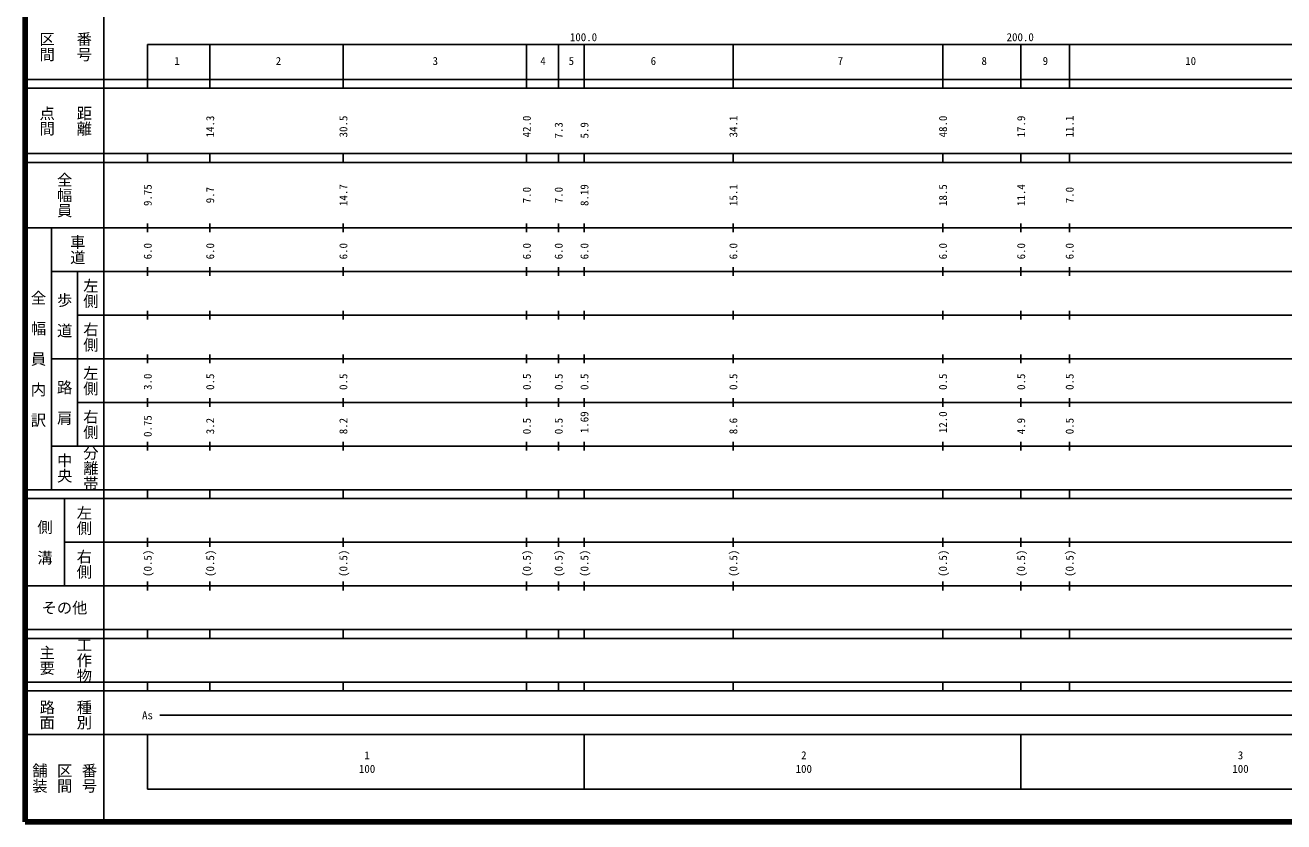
# Model space of a CAD drawing. Units: millimetres on the paper, enlarged 1000 times. Extents: x 40000 to 680000, y 20000 to 380000.
# Drawn here: x 40000 to 328210, y 20000 to 202409 of the extents above; entities that cross this region are included whole.
import ezdxf
from ezdxf.enums import TextEntityAlignment as Align

# ---------------------------------------------------------------- set-up
doc = ezdxf.new("R2010")
doc.units = ezdxf.units.MM
doc.header["$LTSCALE"] = 1000
doc.layers.add('M-TTL', color=2, linetype='Continuous', lineweight=140)
doc.layers.add('M-TTL-BAND', color=7, linetype='Continuous', lineweight=25)
doc.styles.add('@ＭＳ ゴシック', font='')
doc.styles.add('ＭＳ ゴシック', font='')
doc.styles.get('@ＭＳ ゴシック').set_extended_font_data('@MS Gothic')
doc.styles.get('ＭＳ ゴシック').set_extended_font_data('MS Gothic')

msp = doc.modelspace()

# ---------------------------------------------------------------- linework, layer by layer
at = {"layer": 'M-TTL'}
for p, q in [((40000, 380000), (40000, 20000)), ((40000, 20000), (680000, 20000))]:
    msp.add_line(p, q, dxfattribs=at)
at = {"layer": 'M-TTL-BAND'}
for p, q in [((58000, 370000), (58000, 20000)), ((68000, 198000), (579000, 198000)), ((68000, 198000), (68000, 188000)), ((82300, 198000), (82300, 188000)), ((112800, 198000), (112800, 188000)), ((154800, 198000), (154800, 188000)), ((162100, 198000), (162100, 188000)), ((168000, 198000), (168000, 188000)), ((202100, 198000), (202100, 188000)), ((250100, 198000), (250100, 188000)), ((268000, 198000), (268000, 188000)), ((279100, 198000), (279100, 188000)), ((40000, 190000), (579000, 190000)), ((40000, 188000), (579000, 188000)), ((40000, 173000), (579000, 173000)), ((68000, 171000), (68000, 173000)), ((82300, 173000), (82300, 171000)), ((112800, 173000), (112800, 171000)), ((154800, 173000), (154800, 171000)), ((162100, 173000), (162100, 171000)), ((168000, 171000), (168000, 173000)), ((202100, 173000), (202100, 171000)), ((250100, 173000), (250100, 171000)), ((268000, 171000), (268000, 173000)), ((279100, 173000), (279100, 171000)), ((40000, 171000), (579000, 171000)), ((40000, 156000), (579000, 156000)), ((46000, 96000), (46000, 156000)), ((68000, 155000), (68000, 157000)), ((82300, 157000), (82300, 155000)), ((112800, 157000), (112800, 155000)), ((154800, 157000), (154800, 155000)), ((162100, 157000), (162100, 155000)), ((168000, 155000), (168000, 157000)), ((202100, 157000), (202100, 155000)), ((250100, 157000), (250100, 155000)), ((268000, 155000), (268000, 157000)), ((279100, 157000), (279100, 155000)), ((68000, 145000), (68000, 147000)), ((82300, 147000), (82300, 145000)), ((112800, 147000), (112800, 145000)), ((154800, 147000), (154800, 145000)), ((162100, 147000), (162100, 145000)), ((168000, 145000), (168000, 147000)), ((202100, 147000), (202100, 145000)), ((250100, 147000), (250100, 145000)), ((268000, 145000), (268000, 147000)), ((279100, 147000), (279100, 145000)), ((46000, 146000), (579000, 146000)), ((52000, 146000), (52000, 106000)), ((52000, 136000), (579000, 136000)), ((68000, 135000), (68000, 137000)), ((82300, 137000), (82300, 135000)), ((112800, 137000), (112800, 135000)), ((154800, 137000), (154800, 135000)), ((162100, 137000), (162100, 135000)), ((168000, 135000), (168000, 137000)), ((202100, 137000), (202100, 135000)), ((250100, 137000), (250100, 135000)), ((268000, 135000), (268000, 137000)), ((279100, 137000), (279100, 135000)), ((68000, 125000), (68000, 127000)), ((82300, 127000), (82300, 125000)), ((112800, 127000), (112800, 125000)), ((154800, 127000), (154800, 125000)), ((162100, 127000), (162100, 125000)), ((168000, 125000), (168000, 127000)), ((202100, 127000), (202100, 125000)), ((250100, 127000), (250100, 125000)), ((268000, 125000), (268000, 127000)), ((279100, 127000), (279100, 125000)), ((46000, 126000), (579000, 126000)), ((52000, 116000), (579000, 116000)), ((68000, 115000), (68000, 117000)), ((82300, 117000), (82300, 115000)), ((112800, 117000), (112800, 115000)), ((154800, 117000), (154800, 115000)), ((162100, 117000), (162100, 115000)), ((168000, 115000), (168000, 117000)), ((202100, 117000), (202100, 115000)), ((250100, 117000), (250100, 115000)), ((268000, 115000), (268000, 117000)), ((279100, 117000), (279100, 115000)), ((68000, 105000), (68000, 107000)), ((82300, 107000), (82300, 105000)), ((112800, 107000), (112800, 105000)), ((154800, 107000), (154800, 105000)), ((162100, 107000), (162100, 105000)), ((168000, 105000), (168000, 107000)), ((202100, 107000), (202100, 105000)), ((250100, 107000), (250100, 105000)), ((268000, 105000), (268000, 107000)), ((279100, 107000), (279100, 105000)), ((46000, 106000), (579000, 106000)), ((40000, 96000), (579000, 96000)), ((68000, 94000), (68000, 96000)), ((82300, 96000), (82300, 94000)), ((112800, 96000), (112800, 94000)), ((154800, 96000), (154800, 94000)), ((162100, 96000), (162100, 94000)), ((168000, 94000), (168000, 96000)), ((202100, 96000), (202100, 94000)), ((250100, 96000), (250100, 94000)), ((268000, 94000), (268000, 96000)), ((279100, 96000), (279100, 94000)), ((40000, 94000), (579000, 94000)), ((49000, 94000), (49000, 74000)), ((49000, 84000), (579000, 84000)), ((68000, 83000), (68000, 85000)), ((82300, 85000), (82300, 83000)), ((112800, 85000), (112800, 83000)), ((154800, 85000), (154800, 83000)), ((162100, 85000), (162100, 83000)), ((168000, 83000), (168000, 85000)), ((202100, 85000), (202100, 83000)), ((250100, 85000), (250100, 83000)), ((268000, 83000), (268000, 85000)), ((279100, 85000), (279100, 83000)), ((68000, 73000), (68000, 75000)), ((82300, 75000), (82300, 73000)), ((112800, 75000), (112800, 73000)), ((154800, 75000), (154800, 73000)), ((162100, 75000), (162100, 73000)), ((168000, 73000), (168000, 75000)), ((202100, 75000), (202100, 73000)), ((250100, 75000), (250100, 73000)), ((268000, 73000), (268000, 75000)), ((279100, 75000), (279100, 73000)), ((40000, 74000), (579000, 74000)), ((40000, 64000), (579000, 64000)), ((68000, 62000), (68000, 64000)), ((82300, 64000), (82300, 62000)), ((112800, 64000), (112800, 62000)), ((154800, 64000), (154800, 62000)), ((162100, 64000), (162100, 62000)), ((168000, 62000), (168000, 64000)), ((202100, 64000), (202100, 62000)), ((250100, 64000), (250100, 62000)), ((268000, 62000), (268000, 64000)), ((279100, 64000), (279100, 62000)), ((40000, 62000), (579000, 62000)), ((40000, 52000), (579000, 52000)), ((68000, 50000), (68000, 52000)), ((82300, 52000), (82300, 50000)), ((112800, 52000), (112800, 50000)), ((154800, 52000), (154800, 50000)), ((162100, 52000), (162100, 50000)), ((168000, 50000), (168000, 52000)), ((202100, 52000), (202100, 50000)), ((250100, 52000), (250100, 50000)), ((268000, 50000), (268000, 52000)), ((279100, 52000), (279100, 50000)), ((40000, 50000), (579000, 50000)), ((70805, 44406), (513027, 44406)), ((40000, 40000), (579000, 40000)), ((68000, 40000), (68000, 27500)), ((168000, 40000), (168000, 27500)), ((268000, 40000), (268000, 27500)), ((68000, 27500), (579000, 27500))]:
    msp.add_line(p, q, dxfattribs=at)

# ---------------------------------------------------------------- texts
for s, height, rotation, style, p in [('区間', 2566, 270, '@ＭＳ ゴシック', (45000, 197500)), ('番号', 2566, 270, '@ＭＳ ゴシック', (53500, 197500)), ('点間', 2566, 270, '@ＭＳ ゴシック', (45000, 180500)), ('距離', 2566, 270, '@ＭＳ ゴシック', (53500, 180500)), ('34.1', 1833, 90, 'ＭＳ ゴシック', (202158, 179204)), ('11.1', 1833, 90, 'ＭＳ ゴシック', (279158, 179204)), ('14.3', 1833, 90, 'ＭＳ ゴシック', (82358, 179204)), ('30.5', 1833, 90, 'ＭＳ ゴシック', (112858, 179204)), ('42.0', 1833, 90, 'ＭＳ ゴシック', (154858, 179204)), ('7.3', 1833, 90, 'ＭＳ ゴシック', (162158, 178329)), ('5.9', 1833, 90, 'ＭＳ ゴシック', (168058, 178329)), ('48.0', 1833, 90, 'ＭＳ ゴシック', (250158, 179204)), ('17.9', 1833, 90, 'ＭＳ ゴシック', (268058, 179204)), ('全幅員', 2566, 270, '@ＭＳ ゴシック', (49000, 163500)), ('9.75', 1833, 90, 'ＭＳ ゴシック', (68058, 163500)), ('9.7', 1833, 90, 'ＭＳ ゴシック', (82358, 163500)), ('14.7', 1833, 90, 'ＭＳ ゴシック', (112858, 163500)), ('7.0', 1833, 90, 'ＭＳ ゴシック', (154858, 163500)), ('7.0', 1833, 90, 'ＭＳ ゴシック', (162158, 163500)), ('8.19', 1833, 90, 'ＭＳ ゴシック', (168058, 163500)), ('15.1', 1833, 90, 'ＭＳ ゴシック', (202158, 163500)), ('18.5', 1833, 90, 'ＭＳ ゴシック', (250158, 163500)), ('11.4', 1833, 90, 'ＭＳ ゴシック', (268058, 163500)), ('7.0', 1833, 90, 'ＭＳ ゴシック', (279158, 163500)), ('車道', 2566, 270, '@ＭＳ ゴシック', (52000, 151000)), ('6.0', 1833, 90, 'ＭＳ ゴシック', (68058, 150658)), ('6.0', 1833, 90, 'ＭＳ ゴシック', (82358, 150658)), ('6.0', 1833, 90, 'ＭＳ ゴシック', (112858, 150658)), ('6.0', 1833, 90, 'ＭＳ ゴシック', (154858, 150658)), ('6.0', 1833, 90, 'ＭＳ ゴシック', (162158, 150658)), ('6.0', 1833, 90, 'ＭＳ ゴシック', (168058, 150658)), ('6.0', 1833, 90, 'ＭＳ ゴシック', (202158, 150658)), ('6.0', 1833, 90, 'ＭＳ ゴシック', (250158, 150658)), ('6.0', 1833, 90, 'ＭＳ ゴシック', (268058, 150658)), ('6.0', 1833, 90, 'ＭＳ ゴシック', (279158, 150658)), ('左側', 2566, 270, '@ＭＳ ゴシック', (55000, 141000)), ('全\u3000幅\u3000員\u3000内\u3000訳', 2566, 270, '@ＭＳ ゴシック', (43000, 126000)), ('歩\u3000道', 2566, 270, '@ＭＳ ゴシック', (49000, 136000)), ('右側', 2566, 270, '@ＭＳ ゴシック', (55000, 131000)), ('左側', 2566, 270, '@ＭＳ ゴシック', (55000, 121000)), ('路\u3000肩', 2566, 270, '@ＭＳ ゴシック', (49000, 116000)), ('3.0', 1833, 90, 'ＭＳ ゴシック', (68058, 120762)), ('0.5', 1833, 90, 'ＭＳ ゴシック', (82358, 120762)), ('0.5', 1833, 90, 'ＭＳ ゴシック', (112858, 120762)), ('0.5', 1833, 90, 'ＭＳ ゴシック', (154858, 120762)), ('0.5', 1833, 90, 'ＭＳ ゴシック', (162158, 120762)), ('0.5', 1833, 90, 'ＭＳ ゴシック', (168058, 120762)), ('0.5', 1833, 90, 'ＭＳ ゴシック', (202158, 120762)), ('0.5', 1833, 90, 'ＭＳ ゴシック', (250158, 120762)), ('0.5', 1833, 90, 'ＭＳ ゴシック', (268058, 120762)), ('0.5', 1833, 90, 'ＭＳ ゴシック', (279158, 120762)), ('右側', 2566, 270, '@ＭＳ ゴシック', (55000, 111000)), ('0.75', 1833, 90, 'ＭＳ ゴシック', (68058, 110615)), ('1.69', 1833, 90, 'ＭＳ ゴシック', (168058, 111490)), ('12.0', 1833, 90, 'ＭＳ ゴシック', (250158, 111490)), ('3.2', 1833, 90, 'ＭＳ ゴシック', (82358, 110615)), ('8.2', 1833, 90, 'ＭＳ ゴシック', (112858, 110615)), ('0.5', 1833, 90, 'ＭＳ ゴシック', (154858, 110615)), ('0.5', 1833, 90, 'ＭＳ ゴシック', (162158, 110615)), ('8.6', 1833, 90, 'ＭＳ ゴシック', (202158, 110615)), ('4.9', 1833, 90, 'ＭＳ ゴシック', (268058, 110615)), ('0.5', 1833, 90, 'ＭＳ ゴシック', (279158, 110615)), ('中央', 2566, 270, '@ＭＳ ゴシック', (49000, 101000)), ('分離帯', 2566, 270, '@ＭＳ ゴシック', (55000, 101000)), ('左側', 2566, 270, '@ＭＳ ゴシック', (53500, 89000)), ('側\u3000溝', 2566, 270, '@ＭＳ ゴシック', (44500, 84000)), ('右側', 2566, 270, '@ＭＳ ゴシック', (53500, 79000)), ('(0.5)', 1833, 90, 'ＭＳ ゴシック', (68058, 79194)), ('(0.5)', 1833, 90, 'ＭＳ ゴシック', (82358, 79194)), ('(0.5)', 1833, 90, 'ＭＳ ゴシック', (112858, 79194)), ('(0.5)', 1833, 90, 'ＭＳ ゴシック', (154858, 79194)), ('(0.5)', 1833, 90, 'ＭＳ ゴシック', (162158, 79194)), ('(0.5)', 1833, 90, 'ＭＳ ゴシック', (168058, 79194)), ('(0.5)', 1833, 90, 'ＭＳ ゴシック', (202158, 79194)), ('(0.5)', 1833, 90, 'ＭＳ ゴシック', (250158, 79194)), ('(0.5)', 1833, 90, 'ＭＳ ゴシック', (268058, 79194)), ('(0.5)', 1833, 90, 'ＭＳ ゴシック', (279158, 79194)), ('工作物', 2566, 270, '@ＭＳ ゴシック', (53500, 57000)), ('主要', 2566, 270, '@ＭＳ ゴシック', (45000, 57000)), ('路面', 2566, 270, '@ＭＳ ゴシック', (45000, 44500)), ('種別', 2566, 270, '@ＭＳ ゴシック', (53500, 44500)), ('舗装', 2566, 270, '@ＭＳ ゴシック', (43333, 30000)), ('区間', 2566, 270, '@ＭＳ ゴシック', (49000, 30000)), ('番号', 2566, 270, '@ＭＳ ゴシック', (54667, 30000))]:
    msp.add_text(s, height=height, rotation=rotation, dxfattribs=dict(at, style=style)).set_placement(p, align=Align.MIDDLE_CENTER)
at = {"layer": 'M-TTL-BAND', "style": 'ＭＳ ゴシック'}
for s, p in [('100.0', (167844, 198195)), ('200.0', (267844, 198195))]:
    msp.add_text(s, height=1833, dxfattribs=at).set_placement(p, align=Align.BOTTOM_CENTER)
for s, height, p in [('1', 1833, (74767, 194212)), ('2', 1833, (97993, 194212)), ('3', 1833, (133913, 194212)), ('4', 1833, (158581, 194212)), ('5', 1833, (165060, 194212)), ('6', 1833, (183848, 194212)), ('7', 1833, (226671, 194212)), ('8', 1833, (259601, 194212)), ('9', 1833, (273607, 194212)), ('10', 1833, (306874, 194212)), ('その他', 2566, (49000, 69000)), ('As', 1833, (68006, 44406)), ('1', 1833, (118288, 35238)), ('2', 1833, (218288, 35238)), ('3', 1833, (318288, 35238)), ('100', 1833, (118288, 32131)), ('100', 1833, (218288, 32131)), ('100', 1833, (318288, 32131))]:
    msp.add_text(s, height=height, dxfattribs=at).set_placement(p, align=Align.MIDDLE_CENTER)

doc.saveas('drawing.dxf')
